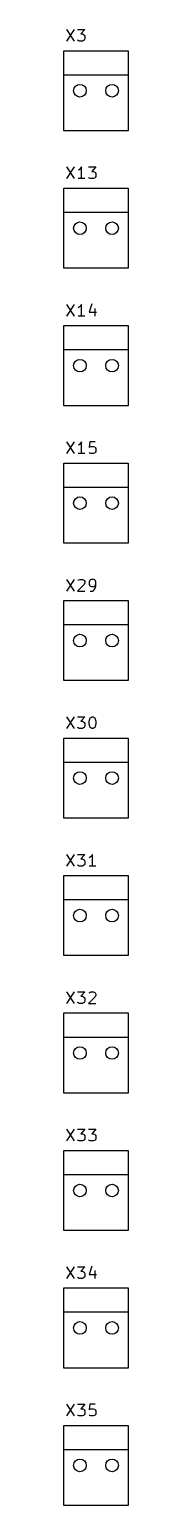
# Model space of a CAD drawing. Header units: millimetres. Extents: x 0 to 280, y -704 to 300.
# Drawn here: x 0.4 to 5.5, y -704.1 to -587.1 of the extents above; entities that cross this region are included whole.
import ezdxf

# ---------------------------------------------------------------- set-up
doc = ezdxf.new("R2010")
doc.units = ezdxf.units.MM
for name, color, linetype, true_color in [('Edge.Cuts', 254, 'CONTINUOUS', 0xd0d2cd), ('F.Fab', 9, 'CONTINUOUS', 0xafafaf), ('F.Silkscreen', 41, 'CONTINUOUS', 0xf2eda1)]:
    doc.layers.add(name, color=color, linetype=linetype, true_color=true_color)

msp = doc.modelspace()

# ---------------------------------------------------------------- linework, layer by layer
at = {"layer": 'Edge.Cuts'}
for centre in [(1.68, -591.95), (4.22, -591.95), (1.68, -602.85), (4.22, -602.85), (1.68, -613.75), (4.22, -613.75), (1.68, -624.65), (4.22, -624.65), (1.68, -635.55), (4.22, -635.55), (1.68, -646.45), (4.22, -646.45), (1.68, -657.35), (4.22, -657.35), (1.68, -668.25), (4.22, -668.25), (1.68, -679.15), (4.22, -679.15), (1.68, -690.05), (4.22, -690.05), (1.68, -700.95), (4.22, -700.95)]:
    msp.add_circle(centre, 0.5, dxfattribs=at)
at = {"layer": 'F.Fab'}
for centre in [(1.68, -591.95), (4.22, -591.95), (1.68, -602.85), (4.22, -602.85), (1.68, -613.75), (4.22, -613.75), (1.68, -624.65), (4.22, -624.65), (1.68, -635.55), (4.22, -635.55), (1.68, -646.45), (4.22, -646.45), (1.68, -657.35), (4.22, -657.35), (1.68, -668.25), (4.22, -668.25), (1.68, -679.15), (4.22, -679.15), (1.68, -690.05), (4.22, -690.05), (1.68, -700.95), (4.22, -700.95)]:
    msp.add_circle(centre, 0.5, dxfattribs=at)
at = {"layer": 'F.Silkscreen', "linetype": 'CONTINUOUS'}
for p, q in [((0.602237, -587.097536), (1.21861, -588.022096)), ((1.21861, -587.097536), (0.602237, -588.022096)), ((1.48277, -587.097536), (2.055116, -587.097536)), ((2.055116, -587.097536), (1.74693, -587.44975)), ((1.74693, -587.44975), (1.87901, -587.44975)), ((1.87901, -587.44975), (1.967063, -587.493776)), ((1.526796, -587.97807), (1.48277, -587.934043)), ((1.61485, -588.022096), (1.526796, -587.97807)), ((1.87901, -588.022096), (1.61485, -588.022096)), ((1.967063, -587.97807), (1.87901, -588.022096)), ((1.967063, -587.493776), (2.01109, -587.537803)), ((2.01109, -587.934043), (1.967063, -587.97807)), ((2.01109, -587.537803), (2.055116, -587.625856)), ((2.055116, -587.84599), (2.01109, -587.934043)), ((2.055116, -587.625856), (2.055116, -587.84599)), ((0.41, -588.775), (5.49, -588.775)), ((0.41, -590.68), (0.41, -588.775)), ((5.49, -588.775), (5.49, -590.68)), ((0.41, -590.68), (5.49, -590.68)), ((0.41, -595.125), (0.41, -590.68)), ((5.49, -590.68), (5.49, -595.125)), ((5.49, -595.125), (0.41, -595.125)), ((0.602237, -597.997536), (1.21861, -598.922096)), ((1.21861, -597.997536), (0.602237, -598.922096)), ((1.790956, -597.997536), (1.702903, -598.129616)), ((1.790956, -598.922096), (1.790956, -597.997536)), ((2.363303, -597.997536), (2.935649, -597.997536)), ((2.935649, -597.997536), (2.627463, -598.34975)), ((1.61485, -598.21767), (1.526796, -598.261696)), ((2.055116, -598.922096), (1.526796, -598.922096)), ((1.702903, -598.129616), (1.61485, -598.21767)), ((2.407329, -598.87807), (2.363303, -598.834043)), ((2.495383, -598.922096), (2.407329, -598.87807)), ((2.759543, -598.922096), (2.495383, -598.922096)), ((2.627463, -598.34975), (2.759543, -598.34975)), ((2.759543, -598.34975), (2.847596, -598.393776)), ((2.847596, -598.87807), (2.759543, -598.922096)), ((2.847596, -598.393776), (2.891623, -598.437803)), ((2.891623, -598.834043), (2.847596, -598.87807)), ((2.891623, -598.437803), (2.935649, -598.525856)), ((2.935649, -598.74599), (2.891623, -598.834043)), ((2.935649, -598.525856), (2.935649, -598.74599)), ((0.41, -599.675), (5.49, -599.675)), ((0.41, -601.58), (0.41, -599.675)), ((5.49, -599.675), (5.49, -601.58)), ((0.41, -601.58), (5.49, -601.58)), ((0.41, -606.025), (0.41, -601.58)), ((5.49, -601.58), (5.49, -606.025)), ((5.49, -606.025), (0.41, -606.025)), ((0.602237, -608.897536), (1.21861, -609.822096)), ((1.21861, -608.897536), (0.602237, -609.822096)), ((1.61485, -609.11767), (1.526796, -609.161696)), ((1.702903, -609.029616), (1.61485, -609.11767)), ((1.790956, -608.897536), (1.702903, -609.029616)), ((1.790956, -609.822096), (1.790956, -608.897536)), ((2.627463, -608.85351), (2.407329, -609.51391)), ((2.407329, -609.51391), (2.979676, -609.51391)), ((2.847596, -609.205723), (2.847596, -609.822096)), ((0.41, -610.575), (5.49, -610.575)), ((0.41, -612.48), (0.41, -610.575)), ((2.055116, -609.822096), (1.526796, -609.822096)), ((5.49, -610.575), (5.49, -612.48)), ((0.41, -612.48), (5.49, -612.48)), ((0.41, -616.925), (0.41, -612.48)), ((5.49, -612.48), (5.49, -616.925)), ((5.49, -616.925), (0.41, -616.925)), ((0.602237, -619.797536), (1.21861, -620.722096)), ((1.21861, -619.797536), (0.602237, -620.722096)), ((1.61485, -620.01767), (1.526796, -620.061696)), ((1.702903, -619.929616), (1.61485, -620.01767)), ((1.790956, -619.797536), (1.702903, -619.929616)), ((1.790956, -620.722096), (1.790956, -619.797536)), ((2.451356, -619.797536), (2.407329, -620.237803)), ((2.407329, -620.237803), (2.451356, -620.193776)), ((2.891623, -619.797536), (2.451356, -619.797536)), ((2.451356, -620.193776), (2.539409, -620.14975)), ((2.539409, -620.14975), (2.759543, -620.14975)), ((2.759543, -620.14975), (2.847596, -620.193776)), ((2.847596, -620.193776), (2.891623, -620.237803)), ((2.891623, -620.237803), (2.935649, -620.325856)), ((2.055116, -620.722096), (1.526796, -620.722096)), ((2.451356, -620.67807), (2.407329, -620.634043)), ((2.539409, -620.722096), (2.451356, -620.67807)), ((2.759543, -620.722096), (2.539409, -620.722096)), ((2.847596, -620.67807), (2.759543, -620.722096)), ((2.891623, -620.634043), (2.847596, -620.67807)), ((2.935649, -620.54599), (2.891623, -620.634043)), ((2.935649, -620.325856), (2.935649, -620.54599)), ((0.41, -621.475), (5.49, -621.475)), ((0.41, -623.38), (0.41, -621.475)), ((5.49, -621.475), (5.49, -623.38)), ((0.41, -623.38), (5.49, -623.38)), ((0.41, -627.825), (0.41, -623.38)), ((5.49, -623.38), (5.49, -627.825)), ((5.49, -627.825), (0.41, -627.825)), ((0.602237, -630.697536), (1.21861, -631.622096)), ((1.21861, -630.697536), (0.602237, -631.622096)), ((1.526796, -630.78559), (1.570823, -630.741563)), ((1.570823, -630.741563), (1.658876, -630.697536)), ((1.658876, -630.697536), (1.87901, -630.697536)), ((1.87901, -630.697536), (1.967063, -630.741563)), ((1.967063, -630.741563), (2.01109, -630.78559)), ((2.495383, -630.741563), (2.451356, -630.78559)), ((2.583436, -630.697536), (2.495383, -630.741563)), ((2.759543, -630.697536), (2.583436, -630.697536)), ((2.847596, -630.741563), (2.759543, -630.697536)), ((2.891623, -630.78559), (2.847596, -630.741563)), ((2.01109, -631.093776), (1.48277, -631.622096)), ((1.48277, -631.622096), (2.055116, -631.622096)), ((2.01109, -630.78559), (2.055116, -630.873643)), ((2.055116, -630.961696), (2.01109, -631.093776)), ((2.055116, -630.873643), (2.055116, -630.961696)), ((2.451356, -630.78559), (2.407329, -630.873643)), ((2.407329, -630.873643), (2.407329, -631.093776)), ((2.407329, -631.093776), (2.451356, -631.18183)), ((2.451356, -631.18183), (2.495383, -631.225856)), ((2.495383, -631.225856), (2.583436, -631.269883)), ((2.495383, -631.622096), (2.671489, -631.622096)), ((2.583436, -631.269883), (2.759543, -631.269883)), ((2.671489, -631.622096), (2.759543, -631.57807)), ((2.759543, -631.269883), (2.847596, -631.225856)), ((2.759543, -631.57807), (2.803569, -631.534043)), ((2.803569, -631.534043), (2.891623, -631.401963)), ((2.847596, -631.225856), (2.891623, -631.18183)), ((2.935649, -630.873643), (2.891623, -630.78559)), ((2.891623, -631.18183), (2.935649, -631.093776)), ((2.891623, -631.401963), (2.935649, -631.225856)), ((2.935649, -631.225856), (2.935649, -630.873643)), ((0.41, -632.375), (5.49, -632.375)), ((0.41, -634.28), (0.41, -632.375)), ((5.49, -632.375), (5.49, -634.28)), ((0.41, -634.28), (5.49, -634.28)), ((0.41, -638.725), (0.41, -634.28)), ((5.49, -634.28), (5.49, -638.725)), ((5.49, -638.725), (0.41, -638.725)), ((0.602237, -641.597536), (1.21861, -642.522096)), ((1.21861, -641.597536), (0.602237, -642.522096)), ((1.48277, -641.597536), (2.055116, -641.597536)), ((1.526796, -642.47807), (1.48277, -642.434043)), ((1.61485, -642.522096), (1.526796, -642.47807)), ((2.055116, -641.597536), (1.74693, -641.94975)), ((1.74693, -641.94975), (1.87901, -641.94975)), ((1.87901, -641.94975), (1.967063, -641.993776)), ((1.967063, -642.47807), (1.87901, -642.522096)), ((1.967063, -641.993776), (2.01109, -642.037803)), ((2.01109, -642.434043), (1.967063, -642.47807)), ((2.01109, -642.037803), (2.055116, -642.125856)), ((2.055116, -642.34599), (2.01109, -642.434043)), ((2.055116, -642.125856), (2.055116, -642.34599)), ((2.407329, -641.94975), (2.451356, -641.773643)), ((2.407329, -642.169883), (2.407329, -641.94975)), ((2.451356, -642.34599), (2.407329, -642.169883)), ((2.451356, -641.773643), (2.495383, -641.68559)), ((2.495383, -642.434043), (2.451356, -642.34599)), ((2.495383, -641.68559), (2.539409, -641.641563)), ((2.539409, -642.47807), (2.495383, -642.434043)), ((2.539409, -641.641563), (2.627463, -641.597536)), ((2.627463, -642.522096), (2.539409, -642.47807)), ((2.627463, -641.597536), (2.715516, -641.597536)), ((2.715516, -641.597536), (2.803569, -641.641563)), ((2.803569, -642.47807), (2.715516, -642.522096)), ((2.803569, -641.641563), (2.847596, -641.68559)), ((2.847596, -642.434043), (2.803569, -642.47807)), ((2.847596, -641.68559), (2.891623, -641.773643)), ((2.891623, -642.34599), (2.847596, -642.434043)), ((2.891623, -641.773643), (2.935649, -641.94975)), ((2.935649, -642.169883), (2.891623, -642.34599)), ((2.935649, -641.94975), (2.935649, -642.169883)), ((0.41, -643.275), (5.49, -643.275)), ((0.41, -645.18), (0.41, -643.275)), ((1.87901, -642.522096), (1.61485, -642.522096)), ((2.715516, -642.522096), (2.627463, -642.522096)), ((5.49, -643.275), (5.49, -645.18)), ((0.41, -645.18), (5.49, -645.18)), ((0.41, -649.625), (0.41, -645.18)), ((5.49, -645.18), (5.49, -649.625)), ((5.49, -649.625), (0.41, -649.625)), ((0.602237, -652.497536), (1.21861, -653.422096)), ((1.21861, -652.497536), (0.602237, -653.422096)), ((1.48277, -652.497536), (2.055116, -652.497536)), ((2.055116, -652.497536), (1.74693, -652.84975)), ((1.74693, -652.84975), (1.87901, -652.84975)), ((1.87901, -652.84975), (1.967063, -652.893776)), ((1.967063, -652.893776), (2.01109, -652.937803)), ((2.01109, -652.937803), (2.055116, -653.025856)), ((2.495383, -652.71767), (2.407329, -652.761696)), ((2.583436, -652.629616), (2.495383, -652.71767)), ((2.671489, -652.497536), (2.583436, -652.629616)), ((2.671489, -653.422096), (2.671489, -652.497536)), ((0.41, -654.175), (5.49, -654.175)), ((0.41, -656.08), (0.41, -654.175)), ((1.526796, -653.37807), (1.48277, -653.334043)), ((1.61485, -653.422096), (1.526796, -653.37807)), ((1.87901, -653.422096), (1.61485, -653.422096)), ((1.967063, -653.37807), (1.87901, -653.422096)), ((2.01109, -653.334043), (1.967063, -653.37807)), ((2.055116, -653.24599), (2.01109, -653.334043)), ((2.055116, -653.025856), (2.055116, -653.24599)), ((2.935649, -653.422096), (2.407329, -653.422096)), ((5.49, -654.175), (5.49, -656.08)), ((0.41, -656.08), (5.49, -656.08)), ((0.41, -660.525), (0.41, -656.08)), ((5.49, -656.08), (5.49, -660.525)), ((5.49, -660.525), (0.41, -660.525)), ((0.602237, -663.397536), (1.21861, -664.322096)), ((1.21861, -663.397536), (0.602237, -664.322096)), ((1.48277, -663.397536), (2.055116, -663.397536)), ((2.055116, -663.397536), (1.74693, -663.74975)), ((2.407329, -663.48559), (2.451356, -663.441563)), ((2.451356, -663.441563), (2.539409, -663.397536)), ((2.539409, -663.397536), (2.759543, -663.397536)), ((2.759543, -663.397536), (2.847596, -663.441563)), ((2.847596, -663.441563), (2.891623, -663.48559)), ((2.891623, -663.48559), (2.935649, -663.573643)), ((1.526796, -664.27807), (1.48277, -664.234043)), ((1.61485, -664.322096), (1.526796, -664.27807)), ((1.87901, -664.322096), (1.61485, -664.322096)), ((1.74693, -663.74975), (1.87901, -663.74975)), ((1.87901, -663.74975), (1.967063, -663.793776)), ((1.967063, -664.27807), (1.87901, -664.322096)), ((1.967063, -663.793776), (2.01109, -663.837803)), ((2.01109, -664.234043), (1.967063, -664.27807)), ((2.01109, -663.837803), (2.055116, -663.925856)), ((2.055116, -664.14599), (2.01109, -664.234043)), ((2.055116, -663.925856), (2.055116, -664.14599)), ((2.891623, -663.793776), (2.363303, -664.322096)), ((2.363303, -664.322096), (2.935649, -664.322096)), ((2.935649, -663.661696), (2.891623, -663.793776)), ((2.935649, -663.573643), (2.935649, -663.661696)), ((0.41, -665.075), (5.49, -665.075)), ((0.41, -666.98), (0.41, -665.075)), ((5.49, -665.075), (5.49, -666.98)), ((0.41, -666.98), (5.49, -666.98)), ((0.41, -671.425), (0.41, -666.98)), ((5.49, -666.98), (5.49, -671.425)), ((5.49, -671.425), (0.41, -671.425)), ((0.602237, -674.297536), (1.21861, -675.222096)), ((1.21861, -674.297536), (0.602237, -675.222096)), ((1.48277, -674.297536), (2.055116, -674.297536)), ((1.526796, -675.17807), (1.48277, -675.134043)), ((1.61485, -675.222096), (1.526796, -675.17807)), ((1.87901, -675.222096), (1.61485, -675.222096)), ((2.055116, -674.297536), (1.74693, -674.64975)), ((1.74693, -674.64975), (1.87901, -674.64975)), ((1.87901, -674.64975), (1.967063, -674.693776)), ((1.967063, -675.17807), (1.87901, -675.222096)), ((1.967063, -674.693776), (2.01109, -674.737803)), ((2.01109, -675.134043), (1.967063, -675.17807)), ((2.01109, -674.737803), (2.055116, -674.825856)), ((2.055116, -675.04599), (2.01109, -675.134043)), ((2.055116, -674.825856), (2.055116, -675.04599)), ((2.363303, -674.297536), (2.935649, -674.297536)), ((2.407329, -675.17807), (2.363303, -675.134043)), ((2.495383, -675.222096), (2.407329, -675.17807)), ((2.759543, -675.222096), (2.495383, -675.222096)), ((2.935649, -674.297536), (2.627463, -674.64975)), ((2.627463, -674.64975), (2.759543, -674.64975)), ((2.759543, -674.64975), (2.847596, -674.693776)), ((2.847596, -675.17807), (2.759543, -675.222096)), ((2.847596, -674.693776), (2.891623, -674.737803)), ((2.891623, -675.134043), (2.847596, -675.17807)), ((2.891623, -674.737803), (2.935649, -674.825856)), ((2.935649, -675.04599), (2.891623, -675.134043)), ((2.935649, -674.825856), (2.935649, -675.04599)), ((0.41, -675.975), (5.49, -675.975)), ((0.41, -677.88), (0.41, -675.975)), ((5.49, -675.975), (5.49, -677.88)), ((0.41, -677.88), (5.49, -677.88)), ((0.41, -682.325), (0.41, -677.88)), ((5.49, -677.88), (5.49, -682.325)), ((5.49, -682.325), (0.41, -682.325)), ((0.602237, -685.197536), (1.21861, -686.122096)), ((1.21861, -685.197536), (0.602237, -686.122096)), ((1.48277, -685.197536), (2.055116, -685.197536)), ((2.055116, -685.197536), (1.74693, -685.54975)), ((1.74693, -685.54975), (1.87901, -685.54975)), ((1.87901, -685.54975), (1.967063, -685.593776)), ((1.967063, -685.593776), (2.01109, -685.637803)), ((2.01109, -685.637803), (2.055116, -685.725856)), ((2.055116, -685.725856), (2.055116, -685.94599)), ((2.627463, -685.15351), (2.407329, -685.81391)), ((2.847596, -685.505723), (2.847596, -686.122096)), ((0.41, -686.875), (5.49, -686.875)), ((0.41, -688.78), (0.41, -686.875)), ((1.526796, -686.07807), (1.48277, -686.034043)), ((1.61485, -686.122096), (1.526796, -686.07807)), ((1.87901, -686.122096), (1.61485, -686.122096)), ((1.967063, -686.07807), (1.87901, -686.122096)), ((2.01109, -686.034043), (1.967063, -686.07807)), ((2.055116, -685.94599), (2.01109, -686.034043)), ((2.407329, -685.81391), (2.979676, -685.81391)), ((5.49, -686.875), (5.49, -688.78)), ((0.41, -688.78), (5.49, -688.78)), ((0.41, -693.225), (0.41, -688.78)), ((5.49, -688.78), (5.49, -693.225)), ((5.49, -693.225), (0.41, -693.225)), ((0.602237, -696.097536), (1.21861, -697.022096)), ((1.21861, -696.097536), (0.602237, -697.022096)), ((1.48277, -696.097536), (2.055116, -696.097536)), ((2.055116, -696.097536), (1.74693, -696.44975)), ((2.451356, -696.097536), (2.407329, -696.537803)), ((2.891623, -696.097536), (2.451356, -696.097536)), ((1.526796, -696.97807), (1.48277, -696.934043)), ((1.61485, -697.022096), (1.526796, -696.97807)), ((1.87901, -697.022096), (1.61485, -697.022096)), ((1.74693, -696.44975), (1.87901, -696.44975)), ((1.87901, -696.44975), (1.967063, -696.493776)), ((1.967063, -696.97807), (1.87901, -697.022096)), ((1.967063, -696.493776), (2.01109, -696.537803)), ((2.01109, -696.934043), (1.967063, -696.97807)), ((2.01109, -696.537803), (2.055116, -696.625856)), ((2.055116, -696.84599), (2.01109, -696.934043)), ((2.055116, -696.625856), (2.055116, -696.84599)), ((2.407329, -696.537803), (2.451356, -696.493776)), ((2.451356, -696.97807), (2.407329, -696.934043)), ((2.451356, -696.493776), (2.539409, -696.44975)), ((2.539409, -697.022096), (2.451356, -696.97807)), ((2.539409, -696.44975), (2.759543, -696.44975)), ((2.759543, -697.022096), (2.539409, -697.022096)), ((2.759543, -696.44975), (2.847596, -696.493776)), ((2.847596, -696.97807), (2.759543, -697.022096)), ((2.847596, -696.493776), (2.891623, -696.537803)), ((2.891623, -696.934043), (2.847596, -696.97807)), ((2.891623, -696.537803), (2.935649, -696.625856)), ((2.935649, -696.84599), (2.891623, -696.934043)), ((2.935649, -696.625856), (2.935649, -696.84599)), ((0.41, -697.775), (5.49, -697.775)), ((0.41, -699.68), (0.41, -697.775)), ((5.49, -697.775), (5.49, -699.68)), ((0.41, -699.68), (5.49, -699.68)), ((0.41, -704.125), (0.41, -699.68)), ((5.49, -699.68), (5.49, -704.125)), ((5.49, -704.125), (0.41, -704.125))]:
    msp.add_line(p, q, dxfattribs=at)
at = {"layer": 'F.Silkscreen'}
for centre in [(1.68, -591.95), (4.22, -591.95), (1.68, -602.85), (4.22, -602.85), (1.68, -613.75), (4.22, -613.75), (1.68, -624.65), (4.22, -624.65), (1.68, -635.55), (4.22, -635.55), (1.68, -646.45), (4.22, -646.45), (1.68, -657.35), (4.22, -657.35), (1.68, -668.25), (4.22, -668.25), (1.68, -679.15), (4.22, -679.15), (1.68, -690.05), (4.22, -690.05), (1.68, -700.95), (4.22, -700.95)]:
    msp.add_circle(centre, 0.5, dxfattribs=at)

doc.saveas('drawing.dxf')
